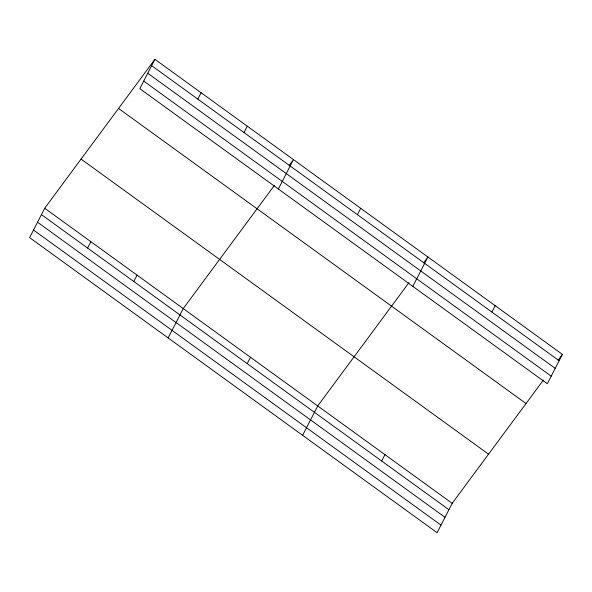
<?xml version="1.0" encoding="UTF-8"?>
<svg xmlns="http://www.w3.org/2000/svg" width="592" height="592" viewBox="0 0 592 592"><rect width="100%" height="100%" fill="white"/><g stroke="black" fill="none" stroke-linecap="round" stroke-linejoin="round"><path stroke-width="0.89" d="M154.912 59.296L139.816 88.674L547.304 383.749L562.4 354.379L154.912 59.296L44.696 208.251L29.6 237.621L437.088 532.704L452.184 503.326L543.397 380.057M87.601 248.063L90.879 241.691M197.824 99.108L201.095 92.737M133.785 281.503L137.063 275.132M244 132.549L247.278 126.185M168.143 337.951L183.239 308.573L274.459 185.303M278.358 188.996L293.462 159.625L289.118 165.494M247.204 363.636L250.475 357.265M357.42 214.681L360.691 208.31M302.616 435.327L317.712 405.949L408.931 282.68M412.831 286.373L427.927 257.002L423.583 262.87M381.677 461.013L384.948 454.641M491.893 312.058L495.164 305.687M558.056 360.247L562.4 354.379M151.641 65.668L559.129 360.743M147.741 73.26L555.222 368.335M143.715 81.082L551.204 376.157M118.541 108.454L526.029 403.529M81.067 159.093L488.555 454.175M44.696 208.251L452.184 503.326M41.425 214.615L448.914 509.697M37.518 222.207L445.006 517.29M33.5 230.029L440.988 525.111"/></g></svg>
